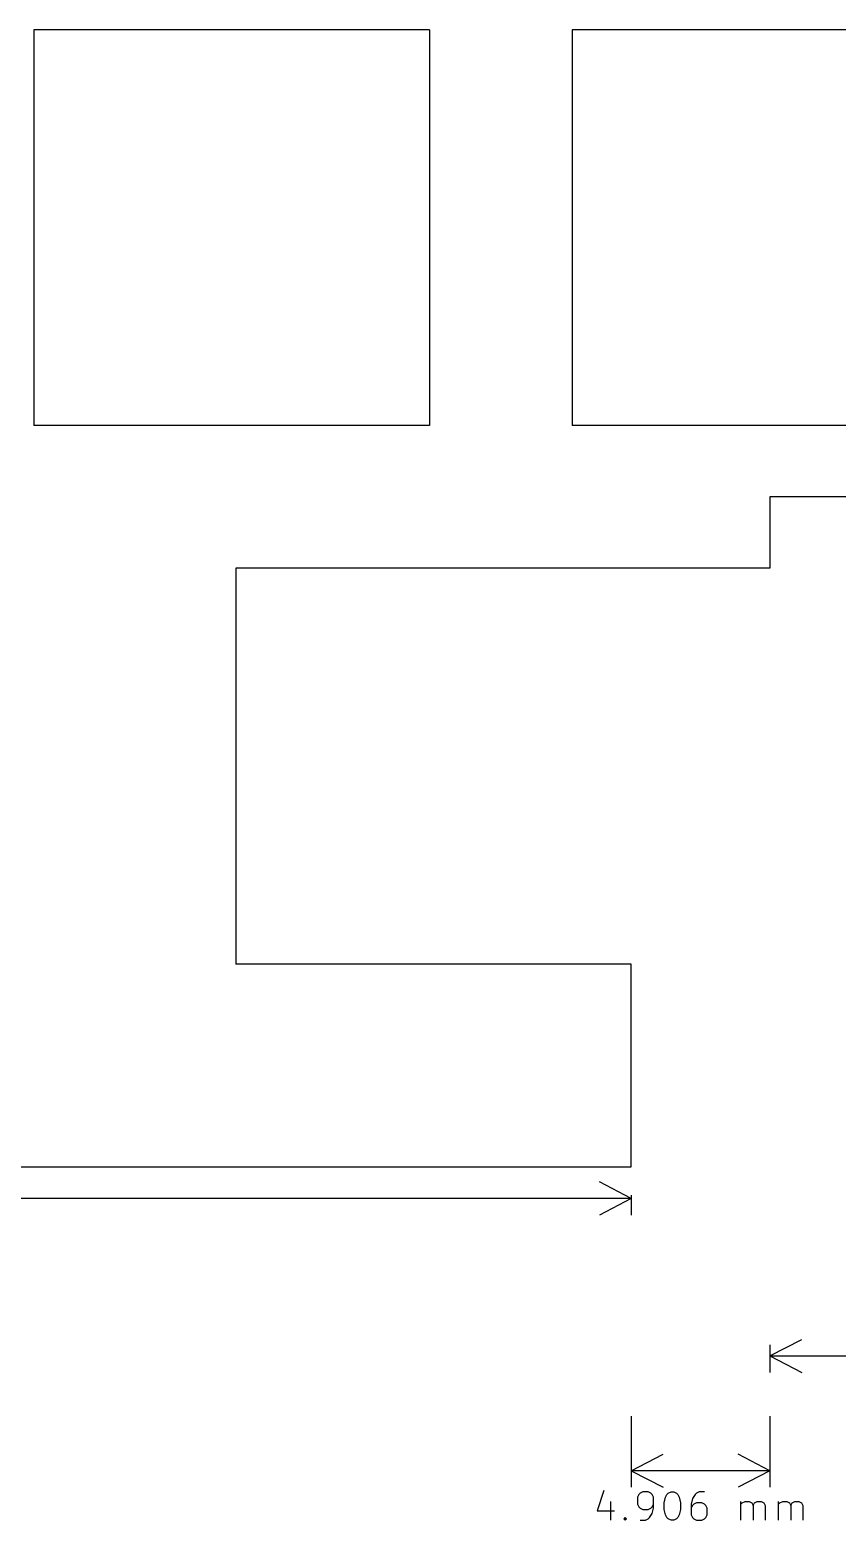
# Model space of a CAD drawing. Extents: x -4 to 144, y -112 to 10.
# Drawn here: x 44.7 to 73.3, y -112.4 to -59.7 of the extents above; entities that cross this region are included whole.
import ezdxf

# ---------------------------------------------------------------- set-up
doc = ezdxf.new("R2010")
doc.units = 0
doc.layers.add('BLACK', color=7, linetype='CONTINUOUS')

msp = doc.modelspace()

# ---------------------------------------------------------------- linework, layer by layer
at = {"layer": 'BLACK', "linetype": 'CONTINUOUS'}
for p, q in [((58.8325, -59.675), (44.8325, -59.675)), ((44.8325, -59.675), (44.8325, -73.675)), ((58.8325, -59.675), (58.8325, -73.675)), ((77.8825, -59.675), (63.8825, -59.675)), ((63.8825, -59.675), (63.8825, -73.675)), ((58.8325, -73.675), (44.8325, -73.675)), ((77.8825, -73.675), (63.8825, -73.675)), ((70.8825, -76.2), (70.8825, -78.726)), ((137.558, -76.2), (70.8825, -76.2)), ((51.9763, -78.726), (51.9763, -92.726)), ((70.8825, -78.726), (51.9763, -78.726)), ((65.9762, -92.726), (51.9763, -92.726)), ((65.9762, -99.9), (65.9762, -92.726)), ((-0.555, -99.9), (65.9762, -99.9)), ((65.9762, -101.02), (64.8497, -100.434)), ((65.9762, -101.02), (-0.555, -101.02)), ((65.9762, -101.02), (64.8497, -101.606)), ((65.9762, -100.9), (65.9762, -101.606)), ((70.8825, -106.59), (72.009, -106.004)), ((70.8825, -106.2), (70.8825, -107.176)), ((70.8825, -106.59), (137.558, -106.59)), ((70.8825, -106.59), (72.009, -107.176)), ((65.9762, -108.726), (65.9762, -111.236)), ((70.8825, -108.726), (70.8825, -111.236)), ((65.9762, -110.65), (67.1028, -110.064)), ((70.8825, -110.65), (69.756, -110.064)), ((70.8825, -110.65), (65.9762, -110.65)), ((65.9762, -110.65), (67.1028, -111.236)), ((70.8825, -110.65), (69.756, -111.236)), ((65.0008, -111.355), (64.7627, -112.069)), ((65.2389, -111.736), (65.2389, -112.402)), ((66.2389, -111.498), (66.1913, -111.593)), ((66.1913, -111.593), (66.1913, -111.831)), ((66.2865, -111.45), (66.2389, -111.498)), ((66.3818, -111.402), (66.2865, -111.45)), ((66.5722, -111.402), (66.3818, -111.402)), ((66.6675, -111.45), (66.5722, -111.402)), ((66.7151, -111.498), (66.6675, -111.45)), ((66.7627, -111.593), (66.7151, -111.498)), ((66.7627, -111.974), (66.7627, -111.593)), ((67.1437, -111.783), (67.1913, -111.593)), ((67.1913, -111.593), (67.2389, -111.498)), ((67.2389, -111.498), (67.2865, -111.45)), ((67.2865, -111.45), (67.3818, -111.402)), ((67.3818, -111.402), (67.477, -111.402)), ((67.477, -111.402), (67.5722, -111.45)), ((67.5722, -111.45), (67.6199, -111.498)), ((67.6199, -111.498), (67.6675, -111.593)), ((67.6675, -111.593), (67.7151, -111.783)), ((68.1437, -111.64), (68.096, -111.831)), ((68.2389, -111.498), (68.1437, -111.64)), ((68.2865, -111.45), (68.2389, -111.498)), ((68.3818, -111.402), (68.2865, -111.45)), ((68.5722, -111.402), (68.3818, -111.402)), ((69.8579, -112.402), (69.8579, -111.736)), ((69.9056, -111.783), (70.0008, -111.736)), ((70.0008, -111.736), (70.1437, -111.736)), ((70.1437, -111.736), (70.2389, -111.783)), ((70.3341, -111.783), (70.4294, -111.736)), ((70.4294, -111.736), (70.5722, -111.736)), ((70.5722, -111.736), (70.6675, -111.783)), ((71.1913, -112.402), (71.1913, -111.736)), ((71.2389, -111.783), (71.3341, -111.736)), ((71.3341, -111.736), (71.477, -111.736)), ((71.477, -111.736), (71.5722, -111.783)), ((71.6675, -111.783), (71.7627, -111.736)), ((71.7627, -111.736), (71.9056, -111.736)), ((71.9056, -111.736), (72.0008, -111.783)), ((64.7627, -112.069), (65.3818, -112.069)), ((65.7151, -112.355), (65.7627, -112.307)), ((65.7627, -112.307), (65.8103, -112.355)), ((65.7627, -112.307), (65.7627, -112.402)), ((66.1913, -111.831), (66.2389, -111.926)), ((66.2389, -111.926), (66.2865, -111.974)), ((66.2865, -111.974), (66.3818, -112.021)), ((66.3818, -112.021), (66.5722, -112.021)), ((66.5722, -112.021), (66.6675, -111.974)), ((66.5722, -112.355), (66.6199, -112.307)), ((66.6199, -112.307), (66.7151, -112.164)), ((66.6675, -111.974), (66.7151, -111.926)), ((66.7151, -111.926), (66.7627, -111.831)), ((66.7151, -112.164), (66.7627, -111.974)), ((67.1437, -112.021), (67.1437, -111.783)), ((67.1913, -112.212), (67.1437, -112.021)), ((67.2389, -112.307), (67.1913, -112.212)), ((67.2865, -112.355), (67.2389, -112.307)), ((67.6199, -112.307), (67.5722, -112.355)), ((67.6675, -112.212), (67.6199, -112.307)), ((67.7151, -112.021), (67.6675, -112.212)), ((67.7151, -111.783), (67.7151, -112.021)), ((68.096, -111.831), (68.096, -112.212)), ((68.1437, -111.879), (68.096, -111.974)), ((68.096, -112.212), (68.1437, -112.307)), ((68.1913, -111.831), (68.1437, -111.879)), ((68.1437, -112.307), (68.1913, -112.355)), ((68.2865, -111.783), (68.1913, -111.831)), ((68.477, -111.783), (68.2865, -111.783)), ((68.5722, -111.831), (68.477, -111.783)), ((68.6199, -111.879), (68.5722, -111.831)), ((68.5722, -112.355), (68.6199, -112.307)), ((68.6675, -111.974), (68.6199, -111.879)), ((68.6199, -112.307), (68.6675, -112.212)), ((68.6675, -112.212), (68.6675, -111.974)), ((69.8579, -111.831), (69.9056, -111.783)), ((70.2389, -111.783), (70.2865, -111.879)), ((70.2865, -111.879), (70.3341, -111.783)), ((70.2865, -111.879), (70.2865, -112.402)), ((70.6675, -111.783), (70.7151, -111.879)), ((70.7151, -111.879), (70.7151, -112.402)), ((71.1913, -111.831), (71.2389, -111.783)), ((71.5722, -111.783), (71.6199, -111.879)), ((71.6199, -111.879), (71.6675, -111.783)), ((71.6199, -111.879), (71.6199, -112.402)), ((72.0008, -111.783), (72.0484, -111.879)), ((72.0484, -111.879), (72.0484, -112.402)), ((65.7627, -112.402), (65.7151, -112.355)), ((65.8103, -112.355), (65.7627, -112.402)), ((66.2865, -112.402), (66.477, -112.402)), ((66.477, -112.402), (66.5722, -112.355)), ((67.3818, -112.402), (67.2865, -112.355)), ((67.477, -112.402), (67.3818, -112.402)), ((67.5722, -112.355), (67.477, -112.402)), ((68.1913, -112.355), (68.2865, -112.402)), ((68.2865, -112.402), (68.477, -112.402)), ((68.477, -112.402), (68.5722, -112.355))]:
    msp.add_line(p, q, dxfattribs=at)

doc.saveas('drawing.dxf')
